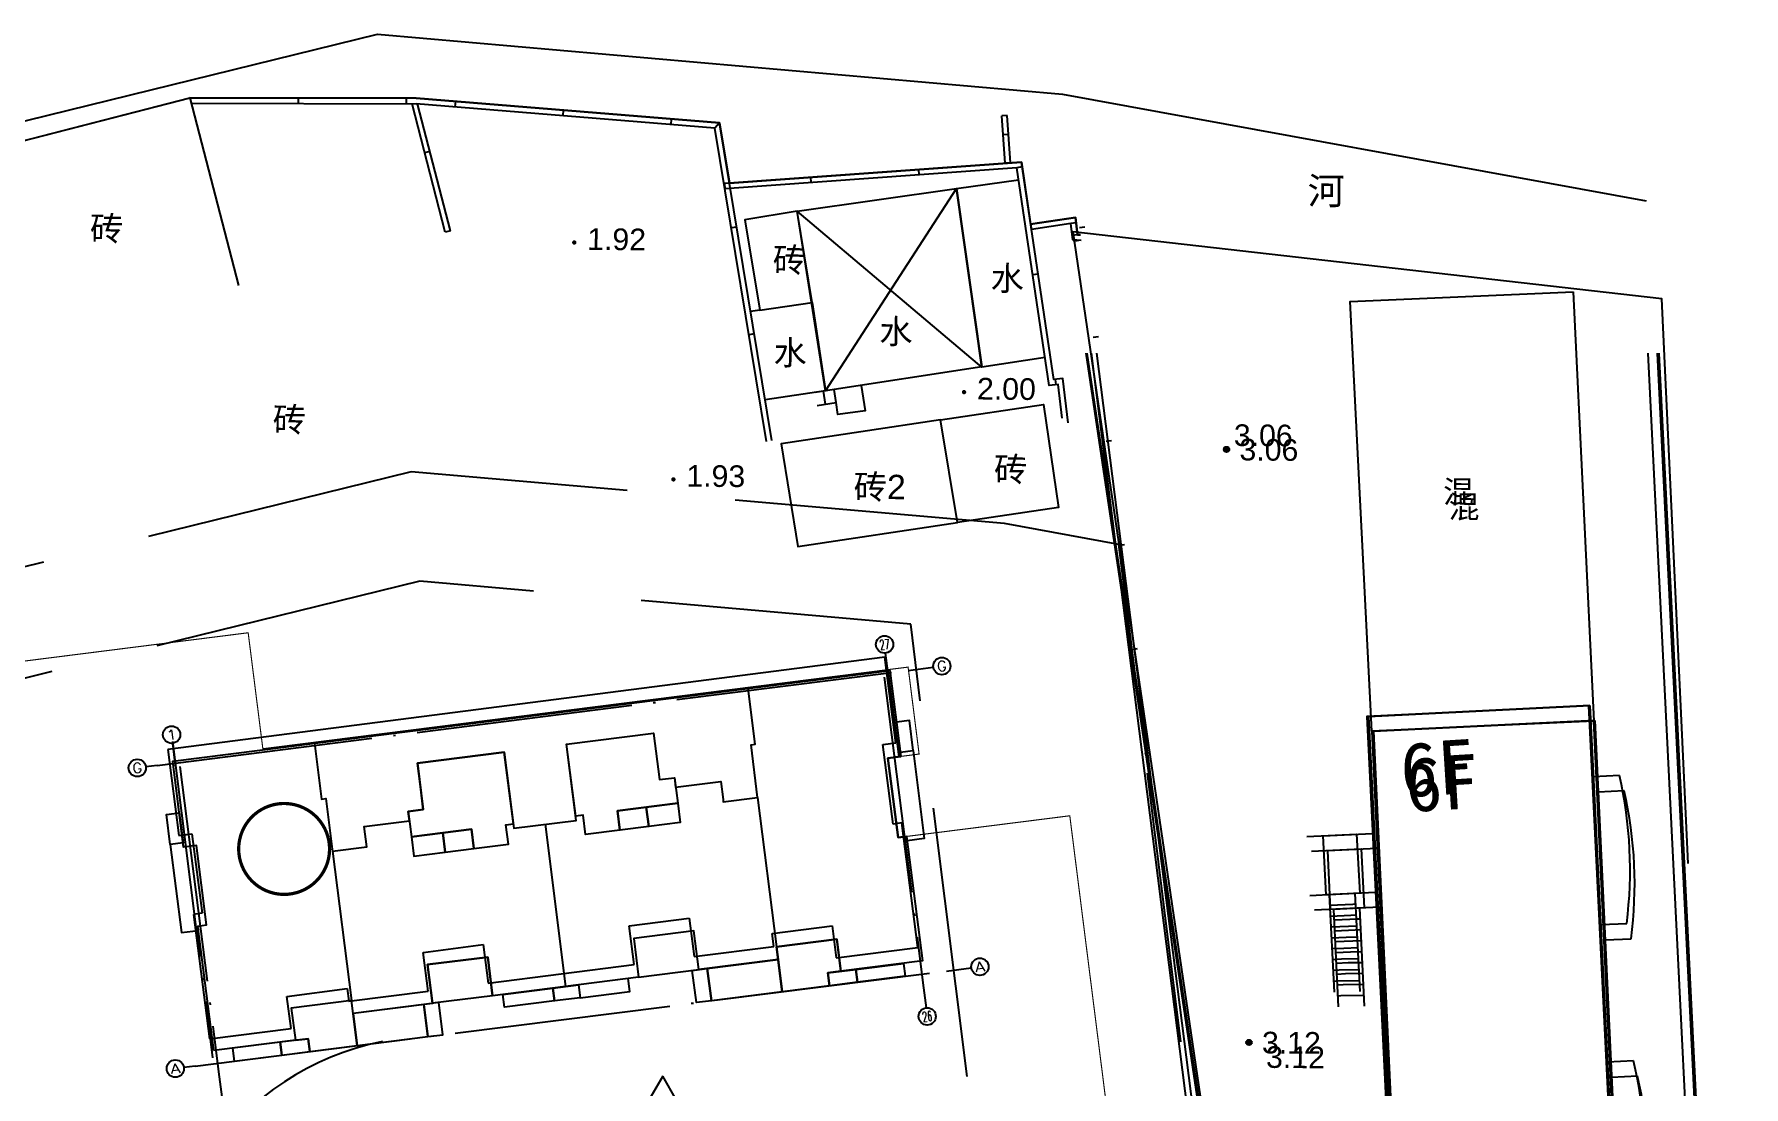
# Model space of a CAD drawing. Header units: millimetres. Extents: x 2463 to 59352, y -11079 to 11941.
# Drawn here: x 6404.1 to 6483.1, y 1821.6 to 1870.2 of the extents above; entities that cross this region are included whole.
import ezdxf
from ezdxf.enums import TextEntityAlignment as Align

# ---------------------------------------------------------------- set-up
doc = ezdxf.new("R2010")
doc.units = ezdxf.units.MM
doc.header["$LTSCALE"] = 10
for name, pattern in [('ACAD_ISO02W100', [15, 12, -3]), ('DASH', [0.35, 0.25, -0.1]), ('DOTE', [2.4200000000000004, 2, -0.2, 0.02, -0.2]), ('X5', [3, 2, -1])]:
    doc.linetypes.add(name, pattern=pattern)
for name, color, linetype in [('1地形实测', 7, 'Continuous'), ('1：500地形', 8, 'Continuous'), ('AXIS', 3, 'Continuous'), ('AXIS_TEXT', 7, 'Continuous'), ('DIM_IDEN', 3, 'Continuous'), ('DOTE', 13, 'DOTE'), ('GH-水系', 5, 'Continuous'), ('RD-红线', 7, 'Continuous'), ('地下车库轮廓线', 5, 'Continuous'), ('垃圾桶', 6, 'Continuous'), ('工程', 7, 'Continuous'), ('消防道路', 30, 'Continuous'), ('用地', 7, 'Continuous'), ('红线层', 1, 'Continuous')]:
    doc.layers.add(name, color=color, linetype=linetype)
doc.styles.add('_TCH_AXIS', font='COMPLEX', dxfattribs={"bigfont": 'GBCBIG'})
doc.styles.add('ckstyle', font='monotxt.shx')
doc.styles.add('COMPLEX', font='COMPLEX')
doc.styles.get("Standard").update_dxf_attribs({"font": 'arial.ttf'})
doc.linetypes.add('10421', pattern='A,2,[150,AAA.SHX,S=1,R=0,X=0,Y=1],1e-11', length=2.00000000001)
doc.linetypes.add('10422', pattern='A,2,[150,AAA.SHX,S=1,R=0,X=0,Y=1],2,[177,AAA.SHX,S=1,R=0,X=0,Y=0.8],1e-09', length=4.000000001)

# ---------------------------------------------------------------- blocks, each defined once
blk = doc.blocks.new('720100000')
at = {"const_width": 0.2}
blk.add_lwpolyline([(-0.1, 0, 1), (0.1, 0, 1)], format="xyb", close=True, dxfattribs=at)
blk = doc.blocks.new('_AXISO')
blk.add_circle((0, 0), 0.5)
at = {"layer": 'AXIS_TEXT', "style": 'COMPLEX', "width": 1.041666666666667}
blk.add_attdef('A', text='', height=0.56, dxfattribs=at).set_placement((-0.25, -0.28), (0.25, -0.28), align=Align.FIT)

msp = doc.modelspace()

# ---------------------------------------------------------------- linework, layer by layer
at = {"color": 251, "linetype": 'DASH', "ltscale": 5}
for p, q in [((6421.530016464445, 1850.014398514648), (6340.796808493296, 1830.162254575995)), ((6421.530077615143, 1850.013982076087), (6340.796869643937, 1830.161838137899)), ((6448.94642130731, 1847.621544766595), (6421.530016464445, 1850.014398514648)), ((6448.946482458008, 1847.621128328499), (6421.530077615143, 1850.013982076087)), ((6454.225425732469, 1846.654102019855), (6448.94642130731, 1847.621544766595)), ((6454.225486883051, 1846.653685581759), (6448.946482458008, 1847.621128328499)), ((6459.256667307085, 1806.321814744622), (6454.225425732469, 1846.654102019855)), ((6421.920077286692, 1844.960936185327), (6345.326215368843, 1826.12664956309)), ((6444.606136414719, 1842.980938237049), (6421.920077286692, 1844.960936185327)), ((6449.380067266497, 1804.711278178618), (6444.606136414719, 1842.980938237049))]:
    msp.add_line(p, q, dxfattribs=at)
at = {"layer": '1地形实测', "color": 251, "linetype": 'Continuous', "flags": 128}
for points in [[(6452.401755352128, 1861.292446752899), (6452.649189710357, 1861.328171143197)], [(6453.033215742415, 1856.228684206382), (6453.280650100585, 1856.26440859668)], [(6453.632430263826, 1851.423506003228), (6453.87986461961, 1851.459229439852)], [(6454.231644900779, 1846.618326369562), (6454.47907925895, 1846.65405075986)], [(6454.830859420968, 1841.813147690502), (6455.078293779139, 1841.8488720808)], [(6455.430073941157, 1837.00796901051), (6455.677508299328, 1837.043693400808)], [(6463.127323672032, 1832.489771034923), (6465.416311096838, 1832.600601903052), (6465.558259185376, 1829.871122644638), (6463.259504820135, 1829.759818735887)], [(6466.286840249, 1829.899176064768), (6464.004043028139, 1829.79148109479), (6463.871861880036, 1832.521433393826), (6466.158042744066, 1832.629287938942)], [(6465.354941931817, 1829.861278088652), (6464.156346235688, 1829.803243323118)], [(6465.354941931817, 1829.861278088652), (6464.156346235688, 1829.803243323118)], [(6464.374546572772, 1825.29673981702), (6464.156346235688, 1829.803243323118)], [(6465.566846548669, 1825.323833059874), (6465.354941931817, 1829.861278088652)], [(6465.246009007767, 1829.354107010999), (6464.180589947415, 1829.302519971394)], [(6465.137076083718, 1828.846935933345), (6464.204834676204, 1828.801798047853)], [(6465.402031607317, 1828.852956600842), (6465.137076083718, 1828.846935933345)], [(6465.378486768956, 1829.357117106561), (6465.246009007767, 1829.354107010999)], [(6465.028143162113, 1828.3397658089), (6464.22907934405, 1828.30107564794)], [(6464.919210238064, 1827.832594731246), (6464.253324069055, 1827.800352293421)], [(6465.449121344807, 1827.844636066706), (6464.919210238064, 1827.832594731246)], [(6465.425576506446, 1828.34879657196), (6465.028143162113, 1828.3397658089)], [(6464.810277312792, 1827.325423176755), (6464.277568736959, 1827.299629893043)], [(6465.472666181946, 1827.340475084149), (6464.810277312792, 1827.325423176755)], [(6464.701344329196, 1826.818252099101), (6464.301812451131, 1826.798907495458)], [(6464.592412418426, 1826.311081019119), (6464.326057177417, 1826.298184617777)], [(6465.519756873169, 1826.332154547685), (6464.592412418426, 1826.311081019119)], [(6465.496212033586, 1826.836314576101), (6464.701344329196, 1826.818252099101)], [(6464.483479496821, 1825.80391089514), (6464.350301845321, 1825.797462217399)], [(6465.54330171153, 1825.827994041965), (6464.483479496821, 1825.80391089514)]]:
    msp.add_lwpolyline(points, dxfattribs=at)
for points in [[(6475.217479164394, 1858.326489727368), (6476.161234381349, 1838.499576011562), (6465.903278906628, 1838.02948753385), (6464.907793370106, 1857.884895950911)], [(6468.788531033004, 1776.871154339407), (6479.043515289757, 1777.344271750078), (6476.161234381349, 1838.499576011562), (6465.903278906628, 1838.02948753385)]]:
    msp.add_lwpolyline(points, close=True, dxfattribs=at)
at = {"layer": '1地形实测', "color": 8, "linetype": 'Continuous', "flags": 128}
for points in [[(6452.935863770692, 1855.48969294306), (6459.125670620679, 1806.863182001636), (6457.612634479914, 1806.65668465186)], [(6453.18841069771, 1855.48969294306), (6459.409744478968, 1806.649635231943), (6457.646440783139, 1806.408981249091)], [(6462.914073586611, 1833.162477487122), (6465.202770886974, 1833.279146313091), (6465.351680132941, 1830.550037660525), (6463.053217111361, 1830.432871149742)], [(6466.080187243266, 1830.579949342069), (6463.797672146031, 1830.466432339401), (6463.658528621339, 1833.196038677246), (6465.944426979027, 1833.309724012744)], [(6465.148388652162, 1830.539674749487), (6463.949944887749, 1830.478583249618)], [(6465.148388652162, 1830.539674749487), (6463.949944887749, 1830.478583249618)], [(6464.179638440111, 1825.972650894784), (6463.949944887749, 1830.478583249618)], [(6465.37186545777, 1826.002785132156), (6465.148388652162, 1830.539674749487)], [(6465.040749627138, 1830.032227433641), (6463.975465611178, 1829.977923437842)], [(6464.933110601882, 1829.524780116864), (6464.0009873416, 1829.477264619321)], [(6465.19804993921, 1829.53147661442), (6464.933110601882, 1829.524780116864)], [(6465.173219295773, 1830.035575681721), (6465.040749627138, 1830.032227433641)], [(6464.825471583785, 1829.017333800328), (6464.026509071906, 1828.976605800335)], [(6465.22288058969, 1829.027378546429), (6464.825471583785, 1829.017333800328)], [(6464.717832558761, 1828.509886484017), (6464.052030795285, 1828.475945981574)], [(6464.610193533563, 1828.002439166774), (6464.077552525707, 1827.975287162588)], [(6465.272541876797, 1828.019180410431), (6464.610193533563, 1828.002439166774)], [(6465.247711233185, 1828.523279478663), (6464.717832558761, 1828.509886484017)], [(6464.502554508539, 1827.494991850463), (6464.103073256063, 1827.474628350586)], [(6465.322204170721, 1827.010983267688), (6464.39491648329, 1826.987544527166)], [(6465.297373520241, 1827.515081336145), (6464.502554508539, 1827.494991850463)], [(6464.39491648329, 1826.987544527166), (6464.128594979325, 1826.973968532291)], [(6464.287277465251, 1826.48009821063), (6464.154116709689, 1826.473309713305)], [(6465.347034814275, 1826.506884199922), (6464.287277465251, 1826.48009821063)]]:
    msp.add_lwpolyline(points, dxfattribs=at)
msp.add_lwpolyline([(6468.71711938744, 1777.558481093851), (6478.970863546741, 1778.057752278057), (6475.932613704326, 1839.205506274831), (6465.675890608198, 1838.709256006759)], close=True, dxfattribs=at)
at = {"layer": '1地形实测', "color": 251, "linetype": 'Continuous'}
for radius in [0.1249999999999999, 0.1, 0.07499999999999993, 0.05, 0.025]:
    msp.add_circle((6459.196946246464, 1851.048845229094), radius, dxfattribs=at)
at = {"layer": '1地形实测', "color": 8, "linetype": 'Continuous'}
for radius in [0.125, 0.1, 0.075, 0.05, 0.025]:
    msp.add_circle((6460.235738973804, 1823.655238939804), radius, dxfattribs=at)
at = {"layer": '1：500地形', "color": 251, "linetype": 'Continuous'}
for p, q in [((6416.301538742062, 1867.280741044675), (6416.300888545085, 1867.030741890316)), ((6421.301521831747, 1867.267736866959), (6421.30087163477, 1867.0177377126)), ((6423.568649986149, 1867.119370842707), (6423.548379464281, 1866.870193946996)), ((6428.552187062132, 1866.713959453051), (6428.531916540205, 1866.464782557339)), ((6433.535724139279, 1866.308548540232), (6433.515453617352, 1866.05937164452)), ((6435.776151508706, 1866.126289672107), (6435.561233795104, 1865.892947410122)), ((6449.058010305251, 1866.467605525051), (6448.808653414862, 1866.449685065896)), ((6449.120758818901, 1865.594474539981), (6448.871401929793, 1865.576554558129)), ((6422.390886135547, 1864.815892394987), (6422.148792066817, 1864.753518460207)), ((6449.214881651425, 1864.284779016749), (6448.965524761037, 1864.266858557594)), ((6436.00586982511, 1863.335498031118), (6436.023790164008, 1863.086140842997)), ((6439.974153685705, 1863.620683366787), (6439.992074024545, 1863.371326179133)), ((6444.961291604997, 1863.979089683276), (6444.979211945118, 1863.729732971527)), ((6449.754703417626, 1864.095854874589), (6449.507417653369, 1864.059115864691)), ((6423.337974604075, 1861.13991202077), (6423.095880536568, 1861.077538562362)), ((6436.568128136774, 1861.320551040471), (6436.321455306055, 1861.279899890424)), ((6450.147117023795, 1861.45454681607), (6450.183855795682, 1861.207260992733)), ((6452.253540396663, 1861.517309475579), (6452.005285376714, 1861.487823304609)), ((6452.319589392953, 1860.961216228437), (6452.07225524125, 1860.924804454558)), ((6452.359284294334, 1860.691581435391), (6452.111950141409, 1860.655169184209)), ((6450.489478201054, 1859.150138887931), (6450.242192377134, 1859.113399877568)), ((6437.381152387972, 1856.387094422133), (6437.134479557253, 1856.346443272085)), ((6451.282730817651, 1854.282127061282), (6451.315887759296, 1854.034335513954)), ((6441.06404119931, 1853.812350946833), (6440.19172998288, 1853.679489996639)), ((6440.283786997812, 1853.0787627179), (6441.156102950192, 1853.21244095767)), ((6440.661872535975, 1853.136702315771), (6440.569813473705, 1853.73707578553)), ((6441.156102950192, 1853.21244095767), (6441.06404119931, 1853.812350946833))]:
    msp.add_line(p, q, dxfattribs=at)
at = {"layer": '1：500地形', "color": 251, "linetype": 'X5'}
for p, q in [((6440.672417216034, 1853.752252421231), (6446.715610549292, 1863.094032503554)), ((6447.888227720718, 1854.844520000164), (6439.363383591439, 1862.048958490957))]:
    msp.add_line(p, q, dxfattribs=at)
at = {"layer": '1：500地形', "color": 251, "linetype": '10422', "flags": 128}
for points in [[(6320.020451057733, 1829.735854369943), (6322.886944600936, 1830.219708721508), (6321.606560334536, 1837.805079444666), (6323.766766832532, 1838.052851891034), (6323.231819053677, 1842.716805951559), (6326.192547351735, 1843.05639654806), (6325.561876766589, 1845.537605045718), (6340.944895846102, 1849.171026582253), (6341.351558656579, 1847.623863535822), (6401.484284697772, 1864.759520148282), (6411.312948624925, 1867.29371576326), (6421.759493821972, 1867.266545500961), (6435.776151508706, 1866.126289672107), (6436.233374260572, 1863.35184802197), (6449.721229130666, 1864.321168110129), (6450.147117023795, 1861.45454681607), (6452.22434047828, 1861.763155779225), (6452.319589392953, 1860.961216228437), (6452.44397982312, 1860.953843091504)], [(6442.317208297232, 1854.004661155754), (6442.498451939582, 1852.823607937788), (6441.240847967829, 1852.661606581771), (6441.156102950192, 1853.21244095767)]]:
    msp.add_lwpolyline(points, dxfattribs=at)
at = {"layer": '1：500地形', "color": 251, "linetype": 'Continuous', "flags": 128}
for points in [[(6401.484284697772, 1864.759520148282), (6411.301555652377, 1867.293745222856), (6413.542812909729, 1858.611394279991)], [(6421.759493821972, 1867.266545500961), (6411.301555652377, 1867.293745222856)], [(6411.366134114303, 1867.043576448114), (6421.758843625053, 1867.016546346602)], [(6423.095880536568, 1861.077538562362), (6421.56561060963, 1867.01704886498)], [(6435.561233795104, 1865.892947410122), (6421.757607885842, 1867.015873384085)], [(6435.776151508706, 1866.126289672107), (6421.759493821972, 1867.266545500961)], [(6423.337974604075, 1861.13991202077), (6421.825500687324, 1867.010350082424)], [(6437.947503869336, 1851.412987130583), (6435.561233795104, 1865.892947410122)], [(6438.194176640509, 1851.453638280631), (6435.776151508706, 1866.126289672107)], [(6448.965524761037, 1864.266858557594), (6448.808653414862, 1866.449685065896)], [(6449.214881651425, 1864.284779016749), (6449.058010305251, 1866.467605525051)], [(6451.884230403493, 1852.279054406454), (6451.639776864935, 1854.329903361742), (6451.214073454876, 1854.272939957567), (6449.721229130666, 1864.321168110129), (6436.00586982511, 1863.335498031118)], [(6451.607126440418, 1852.491596537997), (6451.421552388843, 1854.048474740592), (6451.002998669372, 1853.992467983981), (6449.507999521886, 1864.055199513567), (6436.023790164008, 1863.086140842997)], [(6452.44397982312, 1860.953843091504), (6452.319589392953, 1860.961216228437), (6452.22434047828, 1861.763155779225), (6450.147117023795, 1861.45454681607)], [(6452.475442572877, 1860.701539784559), (6452.096003539251, 1860.724029695039), (6452.00644740739, 1861.478039860149), (6450.183855795682, 1861.207260992733)]]:
    msp.add_lwpolyline(points, dxfattribs=at)
at = {"layer": '1：500地形', "color": 251, "linetype": '10421', "flags": 128}
for points in [[(6450.810688044034, 1855.286896774434), (6447.888227720718, 1854.844520000164), (6446.715610549292, 1863.094032503554), (6449.590094770452, 1863.50262246782)], [(6440.055138234255, 1857.830162338336), (6440.672417216034, 1853.752252421231), (6437.884905846704, 1853.330303040688)], [(6437.629744867883, 1857.486301657633), (6437.211367554761, 1857.417353995033)]]:
    msp.add_lwpolyline(points, dxfattribs=at)
at = {"layer": '1：500地形', "color": 251, "linetype": 'Continuous', "flags": 128}
for points in [[(6447.886131932466, 1854.859264029079), (6440.672417216034, 1853.752252421231), (6439.363383591439, 1862.048958490957), (6446.715610549292, 1863.094032503554)], [(6437.629744867883, 1857.486301657633), (6440.055138234255, 1857.830162338336), (6439.363383591439, 1862.048958490957), (6436.946585713858, 1861.652677203883)]]:
    msp.add_lwpolyline(points, close=True, dxfattribs=at)
at = {"layer": '1：500地形', "color": 8, "linetype": 'Continuous', "flags": 128}
msp.add_lwpolyline([(6445.988283290617, 1852.412337124237), (6450.736323671388, 1853.116134355199), (6451.440125606345, 1848.368062237167), (6446.763155746014, 1847.674799717852)], dxfattribs=at)
msp.add_lwpolyline([(6445.988283290617, 1852.412337124237), (6438.618340467658, 1851.302874287014), (6439.393212923054, 1846.565336880629), (6446.763155746014, 1847.674799717852)], close=True, dxfattribs=at)
at = {"layer": 'AXIS', "color": 251}
for p, q in [((6443.577150606872, 1840.59680452373), (6443.445161851969, 1841.640314988681)), ((6444.495226093657, 1840.842949407064), (6445.647878562771, 1840.988742596359)), ((6410.640162450467, 1836.430758748093), (6410.508173694283, 1837.474268735275)), ((6409.79440934575, 1836.453807848395), (6409.269585725009, 1836.387425211613)), ((6446.252022310016, 1826.953612801508), (6447.404674780353, 1827.09940646764)), ((6445.170351788374, 1826.411721621529), (6445.316855494837, 1825.253455280215)), ((6411.551205562051, 1822.564471243304), (6411.026381942591, 1822.498089082894)), ((6412.629621004833, 1822.295795983524), (6412.77612471246, 1821.137530119513))]:
    msp.add_line(p, q, dxfattribs=at)
at = {"layer": 'DIM_IDEN', "color": 251, "const_width": 0.15}
msp.add_lwpolyline([(6417.756087324846, 1832.573547678423, 1), (6413.556278723439, 1832.613644812145, 1)], format="xyb", close=True, dxfattribs=at)
at = {"layer": 'DOTE', "color": 251, "linetype": 'DOTE', "ltscale": 0.5}
for p, q in [((6409.794408094052, 1836.453807851654), (6444.495224840737, 1840.842948933487)), ((6443.38551173339, 1840.522763963212), (6445.170351788374, 1826.411721621529)), ((6443.54833024592, 1840.824484196846), (6444.051246660734, 1836.855396588688)), ((6410.498489312276, 1837.55083450338), (6412.345836154915, 1822.94560937293)), ((6410.844781010675, 1836.406838802044), (6412.629621004833, 1822.295795983524)), ((6411.551205562051, 1822.564471243304), (6446.252022250412, 1826.953612801508))]:
    msp.add_line(p, q, dxfattribs=at)
at = {"layer": 'GH-水系', "linetype": 'ByBlock'}
msp.add_lwpolyline([(6172.646256823531, 1750.843041143735), (6196.62599629941, 1774.554379264713), (6218.494688520821, 1788.7934122145), (6253.647636229553, 1803.671134831273), (6319.18291001997, 1818.686337838304), (6322.215140703282, 1842.620169900712), (6325.655896903396, 1847.034606049192), (6419.96955759157, 1870.22647550365), (6451.624628183055, 1867.464138377813), (6478.588594817762, 1862.522688052506)], dxfattribs=at)
at = {"layer": 'RD-红线'}
msp.add_lwpolyline([(6095.082381622373, 1810.522110730764), (6254.611505617593, 1687.606597387121), (6307.273520920748, 1645.061656200682), (6306.953446319067, 1645.320240211096), (6326.525127276518, 1638.235452398547), (6329.652781660059, 1638.605668412876), (6466.937623961801, 1654.855880542547), (6469.08364808545, 1655.109902375732), (6480.10959496032, 1667.180990781524), (6480.168760211413, 1669.341186630429), (6482.717422331423, 1762.395964802598, 0.01922816686001521), (6482.553167865351, 1777.233690449391), (6478.674665673376, 1855.48969294306)], format="xyb", dxfattribs=at)
at = {"layer": '地下车库轮廓线', "color": 251, "linetype": 'DASH', "ltscale": 5, "const_width": 0.05}
msp.add_lwpolyline([(6396.236718442438, 1840.332599720341), (6413.995411320388, 1842.578768255544), (6414.673019570679, 1837.221451256779), (6444.48567829581, 1840.993220740818), (6444.993898634131, 1836.975121375528), (6443.555549911138, 1836.791830186621), (6444.019827922662, 1833.121445590985), (6451.956231631602, 1834.125275987089), (6454.67915635303, 1812.596879061201), (6445.799944873057, 1811.473811610957), (6446.251680649382, 1807.902290953678, -0.4120115136069726), (6434.651617991711, 1792.827525521518), (6416.397056331307, 1790.518638371379), (6416.892708961766, 1786.599901782703), (6411.485786952866, 1785.916019345523), (6411.918700428361, 1782.493322003056), (6390.737185024629, 1779.812621329334)], format="xyb", dxfattribs=at)
at = {"layer": '垃圾桶', "color": 251, "elevation": 1.249999999999999}
msp.add_lwpolyline([(6433.1603858459, 1822.099628259783), (6432.508652239952, 1820.995277428423), (6433.790915150168, 1820.983034884912)], close=True, dxfattribs=at)
at = {"layer": '工程', "linetype": 'ACAD_ISO02W100', "ltscale": 0.3}
msp.add_lwpolyline([(6477.973616846577, 1799.094917706569), (6467.746173678346, 1798.587959874776), (6465.756958591317, 1838.718689039704), (6475.984401447089, 1839.225646856596), (6477.973616846344, 1799.094917706569)], dxfattribs=at)
msp.add_lwpolyline([(6467.746173990456, 1798.587959890143), (6479.172145343649, 1799.15432682762, 0.1508567703236099), (6478.996888436815, 1802.689985891227), (6477.798359940674, 1802.63057676971), (6477.646866682075, 1805.686824436654), (6478.845378945787, 1805.746232753043, 0.150856770359138), (6478.670138271382, 1809.281892621779), (6477.471609775415, 1809.222483501193), (6477.139911992215, 1815.914204217383), (6478.338440488415, 1815.9736133389, 0.0922224279929967), (6477.99980221523, 1822.80535254011), (6476.801273718973, 1822.745943419059), (6476.486414804154, 1829.097954285686), (6477.684943300354, 1829.157363406737, 0.0896166787410829), (6477.346298742779, 1835.989229389821), (6476.14777024658, 1835.929820269235), (6475.984401447438, 1839.225646856596), (6465.756958591317, 1838.718689039704), (6467.746174011701, 1798.587959461734)], format="xyb", dxfattribs=at)
at = {"layer": '工程', "color": 251, "linetype": 'ACAD_ISO02W100', "ltscale": 0.3}
msp.add_lwpolyline([(6478.099927711099, 1798.383912342024), (6467.871224757897, 1797.903041286749), (6465.984370715365, 1838.038713533786), (6476.213073309716, 1838.519584113155), (6478.099927711099, 1798.383912342024)], dxfattribs=at)
msp.add_lwpolyline([(6467.871225115525, 1797.903041285817), (6479.298603813544, 1798.440264135954, 0.1508567703236099), (6479.132365295462, 1801.976358925813), (6477.933689132247, 1801.920006655511), (6477.789991414904, 1804.976630909257), (6478.988651303664, 1805.032982267794, 0.150856770359138), (6478.822428999267, 1808.569077492581), (6477.623752895657, 1808.512725222279), (6477.309123592191, 1815.2052701962), (6478.507799755464, 1815.261622466502, 0.0922224279929967), (6478.186587097969, 1822.094202917424), (6476.987910995582, 1822.03785112396), (6476.689254055704, 1828.390644378849), (6477.887930217696, 1828.446996172313, 0.0896166787410829), (6477.566711630936, 1835.279703955055), (6476.368035467722, 1835.223351684754), (6476.213073309716, 1838.519584113155), (6465.984370715365, 1838.038713533786), (6467.871225114302, 1797.90304080898)], format="xyb", dxfattribs=at)
at = {"layer": '消防道路', "color": 7, "linetype": 'ACAD_ISO02W100'}
msp.add_lwpolyline([(6410.281154344239, 1837.182215422281), (6410.793416228642, 1833.214362252858), (6411.388477192291, 1833.291186264605), (6411.862184423228, 1829.621973602922), (6411.46574271421, 1829.570791710057), (6412.20831950303, 1823.81897734467), (6415.976777119069, 1824.305500227381), (6415.786405370252, 1825.780069834907), (6418.561697906671, 1826.151326058322), (6418.63854904895, 1825.556155203731), (6422.306112317981, 1826.030102191848), (6422.077521660629, 1827.815757484996), (6424.854473222427, 1828.174270359688), (6425.085016911182, 1826.388536288758), (6431.829075217453, 1827.259214686585), (6431.598531528756, 1829.044948753324), (6434.375469921188, 1829.403457882703), (6434.605971330982, 1827.618051323463), (6438.275559271076, 1828.091469174606), (6438.198728262012, 1828.68652627932), (6440.975682908584, 1829.045042354503), (6441.168037616912, 1827.55776841648), (6444.93646927798, 1828.043943578732), (6444.193850463811, 1833.796089752466), (6443.79820228732, 1833.744149151147), (6443.323433658896, 1837.414086069801), (6443.919274295187, 1837.490972193778), (6443.406236312616, 1841.458764041663)], close=True, dxfattribs=at)
at = {"layer": '消防道路', "color": 251, "linetype": 'DASH', "ltscale": 10}
msp.add_lwpolyline([(6410.038090378601, 1808.348905836587), (6409.912704938588, 1809.341332180315, -0.3920785838098819), (6420.204075642776, 1823.706928097998, -0.3920785838098819)], format="xyb", dxfattribs=at)
at = {"layer": '用地', "color": 251, "linetype": 'ByBlock'}
msp.add_lwpolyline([(6480.527573692003, 1831.925368396454), (6479.302005446489, 1857.998994318657), (6452.099389842335, 1861.103255089727), (6460.668238153945, 1802.87835345313), (6452.157049399191, 1801.832325171103), (6456.675394489694, 1772.131748352554), (6479.987248331921, 1775.331665732321)], dxfattribs=at)
at = {"layer": '用地', "color": 7, "linetype": 'ACAD_ISO02W100', "lineweight": -3, "extrusion": (-0.02249646185367215, 0.003258727077910039, 0.9997416115686583), "elevation": -133.7636578708439}
msp.add_lwpolyline([(-2761.374366878417, 6118.579677540129), (-2711.090126142283, 6133.72352509095), (-2708.813646905269, 6125.45598914756), (-2680.089965302122, 6134.258818937281), (-2687.551759335176, 6159.935221513494, 0.000999081182281154), (-2688.310929628354, 6159.788133412825), (-2765.162674949247, 6144.738834914291)], format="xyb", dxfattribs=at)
at = {"layer": '用地', "color": 7, "linetype": 'ACAD_ISO02W100', "lineweight": -3}
msp.add_lwpolyline([(6452.750494418988, 1855.48969294306), (6460.530520790986, 1803.54488420941), (6452.02202768493, 1802.477151395642), (6456.616110188219, 1772.788195484673), (6483.097012956832, 1776.491951417067, 0.0009990811822812), (6483.060278642604, 1777.264366482739), (6479.183383500525, 1855.48969294306)], format="xyb", dxfattribs=at)
at = {"layer": '红线层', "color": 251, "linetype": 'ByBlock'}
for p, q in [((6437.534742332851, 1834.976640154962), (6438.407477925213, 1828.078121597302)), ((6427.713595855372, 1833.730800971278), (6428.661071250071, 1826.240322724805)), ((6417.891699294707, 1832.488390290533), (6418.764039963573, 1825.593013690674))]:
    msp.add_line(p, q, dxfattribs=at)
for points in [[(6412.404733492674, 1823.276877176837), (6411.676829269943, 1829.030566742067), (6412.073400234543, 1829.080737091024), (6411.60905290759, 1832.751146661472), (6411.013797989146, 1832.675839954876), (6410.511657842932, 1836.644987068028), (6443.647539497733, 1840.837035076116), (6444.150455854166, 1836.867947944795), (6443.554429159414, 1836.792544050963), (6444.018770864206, 1833.122173119225), (6444.415607276578, 1833.172377114073), (6445.143552662195, 1827.418355562148), (6441.373600721856, 1826.941416434367), (6441.185335563294, 1828.429553368484), (6438.407479117306, 1828.078121594042), (6438.482785534086, 1827.482869775855), (6434.812072231349, 1827.018366533221), (6434.586054905523, 1828.80480364373), (6431.808211404803, 1828.45337612683), (6432.034199776857, 1826.667059731093), (6425.287942722121, 1825.813585241214), (6425.061954350125, 1827.599901636951), (6422.284097434693, 1827.248472724465), (6422.508188957903, 1825.461793591157), (6418.839372969729, 1824.997648793162), (6418.764052662971, 1825.593015088589), (6415.986196641667, 1825.241586173774), (6416.174462105586, 1823.753452099749)], [(6417.059453339871, 1837.473352281731), (6417.385395733962, 1834.893886612152), (6417.58419981212, 1834.919007877708), (6417.879148296286, 1832.587599483208), (6417.891699294707, 1832.488390290533), (6419.479060447398, 1832.689208614529), (6419.359825485009, 1833.631695944239), (6421.443219365117, 1833.89526822174), (6421.388802358912, 1834.325404952635), (6422.083266946285, 1834.413262537104), (6421.94946025868, 1835.470932183676), (6421.811356801105, 1836.562565291189), (6425.829330652168, 1837.070882812031), (6426.275203525469, 1833.548994294257), (6429.151988125554, 1833.912607648299), (6428.706397833857, 1837.434863077366), (6432.724371624035, 1837.943180121836), (6432.996281769216, 1835.793877367751), (6433.690746355367, 1835.881734475848), (6433.745163360467, 1835.451597268117), (6435.828557240633, 1835.715169545152), (6435.934843597615, 1834.875032896065), (6435.947394654477, 1834.775823227019), (6437.534742332851, 1834.976640154962), (6437.227730089189, 1837.40415702982), (6437.426077083832, 1837.429242283461), (6437.09975162885, 1840.008669366018)], [(6444.124535352779, 1837.066638813709), (6444.720316825524, 1837.142016638891), (6444.544602251875, 1838.530945811775), (6443.948820779247, 1838.455567987059)], [(6432.724371624035, 1837.943180121836), (6432.996281769216, 1835.793877367751), (6433.690746355367, 1835.881734475848), (6433.839296206688, 1834.70752832329), (6431.061435598329, 1834.355962091015), (6431.174377943886, 1833.463213393354), (6429.587049465599, 1833.262399276608), (6429.474090063219, 1834.15528248705), (6429.126872735129, 1834.111355563515), (6428.706397833857, 1837.434863077366)], [(6421.811356801105, 1836.562565291189), (6422.083266946285, 1834.413262537104), (6421.388802358912, 1834.325404952635), (6421.53735215057, 1833.151198800077), (6424.315246812914, 1833.502496007253), (6424.428189218075, 1832.609747310058), (6426.015517638038, 1832.810561903176), (6425.902558294098, 1833.703444636316), (6426.249775622129, 1833.747371560317), (6425.829330652168, 1837.070882812031)], [(6444.124535352779, 1837.066638813709), (6444.720316825524, 1837.142016638891), (6445.234909608584, 1833.074438787886), (6444.44070945235, 1832.973958728258), (6444.415607395787, 1833.172377113608), (6444.018770327764, 1833.122173120622), (6443.554421091018, 1836.792581742518), (6444.149679466473, 1836.867888439801)], [(6410.988653875569, 1832.874590328784), (6410.393930914493, 1832.79934661964), (6410.218216340903, 1834.188275792991), (6410.812939301979, 1834.263519501668)], [(6431.061418541563, 1834.356096603797), (6432.390827052093, 1834.524280947056), (6432.503786455696, 1833.631398213451), (6431.174377943886, 1833.463213393354)], [(6432.390827052093, 1834.524280947056), (6433.8393096214, 1834.707529719342), (6433.952269025003, 1833.814646985737), (6432.503786455696, 1833.631398213451)], [(6422.985821363547, 1833.334445699938), (6421.537338734635, 1833.151196927653), (6421.650298138238, 1832.258314194047), (6423.098780707545, 1832.441562966333)], [(6424.315229815695, 1833.502630520035), (6422.985821363547, 1833.334445699938), (6423.098780707545, 1832.441562966333), (6424.428189218075, 1832.609747310058)], [(6410.988653875569, 1832.874590328784), (6410.393930914493, 1832.79934661964), (6410.908523696389, 1828.731768291798), (6411.701665282746, 1828.832114712224), (6411.676563166578, 1829.030533097573), (6412.073400234543, 1829.080737091024), (6411.609056364601, 1832.751146652625), (6411.013797989146, 1832.675839954876)], [(6432.034199776857, 1826.667059731093), (6434.812043277578, 1827.018487247993), (6434.586054905523, 1828.80480364373), (6431.808211404803, 1828.45337612683)], [(6441.185332932075, 1828.429550037608), (6441.373893283338, 1826.941793334559), (6440.778303039815, 1826.866445056052), (6440.853609736108, 1826.271186084376), (6438.671009227955, 1825.995063398388), (6438.407479952994, 1828.078122068551)], [(6425.287942722121, 1825.813585241214), (6422.510099221401, 1825.462157724314), (6422.284110849463, 1827.248474120051), (6425.061954350125, 1827.599901636951)], [(6434.514334095382, 1826.981154779793), (6435.208899505933, 1827.069024502189), (6435.397165138829, 1825.580886613001), (6434.702599727056, 1825.493016413768)], [(6435.208899505933, 1827.069024502189), (6438.482743595001, 1827.483201286645), (6438.671009227955, 1825.995063398388), (6435.397165138829, 1825.580886613001)], [(6442.143330193097, 1826.434349419438), (6440.853609736108, 1826.271186084376), (6440.778303039815, 1826.866445056052), (6442.068023437199, 1827.029608391114)], [(6442.068065844449, 1827.029273541068), (6444.27051022972, 1827.307906492968), (6444.345774579591, 1826.712982849107), (6442.143330193097, 1826.434349419438)], [(6428.065816094489, 1826.165016495512), (6429.256326942095, 1826.315628952701), (6429.331592050819, 1825.720699107629), (6428.141081203214, 1825.570086650439)], [(6431.557980520798, 1826.606813261174), (6429.256326405653, 1826.315628954098), (6429.331591454773, 1825.720699109026), (6431.633245629522, 1826.011883415636)], [(6415.986199563516, 1825.24158664316), (6416.174084668777, 1823.753744424675), (6416.769674913523, 1823.829093179555), (6416.844981609816, 1823.233834207878), (6419.027582177574, 1823.509956894331), (6418.764052424553, 1825.593015089054)], [(6422.807726045578, 1825.500141767208), (6422.113160633746, 1825.412271568441), (6422.301426266642, 1823.924133679719), (6422.995991677251, 1824.012003401183)], [(6425.764161979345, 1825.87383218797), (6428.065816094489, 1826.165016495512), (6428.141081203214, 1825.570086650439), (6425.839427028406, 1825.278902343363)], [(6422.113160633746, 1825.412271568441), (6418.83931654462, 1824.998094783519), (6419.027582177574, 1823.509956894331), (6422.301426266642, 1823.924133679719)], [(6415.479996862561, 1823.665594517142), (6413.27755247729, 1823.386961564776), (6413.352816825938, 1822.792037443613), (6415.55526121121, 1823.070670395979)], [(6415.55526121121, 1823.070670395979), (6416.844981609816, 1823.233834207878), (6416.769674913523, 1823.829093179555), (6415.479954514916, 1823.665929367189)]]:
    msp.add_lwpolyline(points, close=True, dxfattribs=at)

# ---------------------------------------------------------------- block references
at = {"layer": '1：500地形', "color": 251, "linetype": 'Continuous', "xscale": 0.4999999999999997, "yscale": 0.4999999999999997, "zscale": 0.4999999999999997, "rotation": 359.4529881682059}
for p in [(6429.061130952063, 1860.605248828773, 1.919999999999998), (6447.070969901253, 1853.693993341532, 1.999999999999999)]:
    msp.add_blockref('720100000', p, dxfattribs=at)
at = {"layer": '1：500地形', "color": 8, "linetype": 'Continuous', "xscale": 0.5000000000005034, "yscale": 0.5000000000005034, "zscale": 0.5000000000005034, "rotation": 359.5991228145418}
msp.add_blockref('720100000', (6433.642049535383, 1849.663250836433, 1.929999999999999), dxfattribs=at)
at = {"layer": 'AXIS', "color": 251}
ref = msp.add_blockref('_AXISO', (6443.397800866604, 1842.037511572596), dxfattribs=dict(at, xscale=0.8000000000000002, yscale=0.8000000000000002, zscale=0.8000000000000002, rotation=7.208795447878871))
ref.add_attrib('A', '27', dxfattribs={"layer": 'AXIS_TEXT', "height": 0.4525483399593905, "rotation": 7.208802121936789, "style": '_TCH_AXIS', "width": 0.6176470538997223}).set_placement((6443.201709427727, 1841.784631753695), (6443.650680566412, 1841.841420074348), align=Align.FIT)
ref = msp.add_blockref('_AXISO', (6446.044716738603, 1841.038937049807), dxfattribs=dict(at, xscale=0.8000000000000002, yscale=0.8000000000000002, zscale=0.8000000000000002, rotation=7.208795447878871))
ref.add_attrib('A', 'G', dxfattribs={"layer": 'AXIS_TEXT', "height": 0.4525483399593905, "rotation": 7.20880218042674, "style": '_TCH_AXIS', "width": 1.166666657516784}).set_placement((6445.848625299726, 1840.78605723044), (6446.297596438411, 1840.842845551559), align=Align.FIT)
ref = msp.add_blockref('_AXISO', (6410.457979479195, 1837.871106910874), dxfattribs=dict(at, xscale=0.8000000000000002, yscale=0.8000000000000002, zscale=0.8000000000000002, rotation=7.208795447878871))
ref.add_attrib('A', '1', dxfattribs={"layer": 'AXIS_TEXT', "height": 0.4525483399593905, "rotation": 7.208802179501974, "style": '_TCH_AXIS', "width": 2.333333315331314}).set_placement((6410.261888040261, 1837.618227091507), (6410.710859179004, 1837.675015412626), align=Align.FIT)
ref = msp.add_blockref('_AXISO', (6408.872747550458, 1836.337231235002), dxfattribs=dict(at, xscale=0.8000000000000002, yscale=0.8000000000000002, zscale=0.8000000000000002, rotation=7.208795447878871))
ref.add_attrib('A', 'G', dxfattribs={"layer": 'AXIS_TEXT', "height": 0.4525483399593905, "rotation": 7.208802121936789, "style": '_TCH_AXIS', "width": 1.166666657366142}).set_placement((6408.676656111582, 1836.084351416101), (6409.125627250267, 1836.141139736754), align=Align.FIT)
ref = msp.add_blockref('_AXISO', (6447.801512954962, 1827.149600444251), dxfattribs=dict(at, xscale=0.8000000000000002, yscale=0.8000000000000002, zscale=0.8000000000000002, rotation=7.208795447878871))
ref.add_attrib('A', 'A', dxfattribs={"layer": 'AXIS_TEXT', "height": 0.4525483399593905, "rotation": 7.208802121012024, "style": '_TCH_AXIS', "width": 1.166666657515015}).set_placement((6447.605421516027, 1826.896720625349), (6448.054392654771, 1826.953508946002), align=Align.FIT)
ref = msp.add_blockref('_AXISO', (6445.367049709925, 1824.856617105082), dxfattribs=dict(at, xscale=0.8000000000000002, yscale=0.8000000000000002, zscale=0.8000000000000002, rotation=7.208795447878871))
ref.add_attrib('A', '26', dxfattribs={"layer": 'AXIS_TEXT', "height": 0.4525483399593905, "rotation": 7.208802121012024, "style": '_TCH_AXIS', "width": 0.617647053978537}).set_placement((6445.17095827099, 1824.603737286181), (6445.619929409733, 1824.660525606834), align=Align.FIT)
ref = msp.add_blockref('_AXISO', (6410.62954376676, 1822.447894629911), dxfattribs=dict(at, xscale=0.8000000000000002, yscale=0.8000000000000002, zscale=0.8000000000000002, rotation=7.208795447878871))
ref.add_attrib('A', 'A', dxfattribs={"layer": 'AXIS_TEXT', "height": 0.4525483399593905, "rotation": 7.208802179501974, "style": '_TCH_AXIS', "width": 1.166666657665657}).set_placement((6410.433452327825, 1822.195014810544), (6410.882423466568, 1822.251803131663), align=Align.FIT)

# ---------------------------------------------------------------- texts
at = {"layer": '1地形实测', "color": 251}
for s, height, p in [('河', 1.249999999999999, (6463.800523154701, 1862.99311188411)), ('混', 1.05, (6470.171970233469, 1848.401604901888))]:
    msp.add_text(s, height=height, rotation=359.4529597704604, dxfattribs=at).set_placement(p, align=Align.MIDDLE_CENTER)
at = {"layer": '1地形实测', "color": 8}
for s, p in [('3.06', (6459.539857122612, 1852.207256573607)), ('3.12', (6460.839222572833, 1824.151028760132))]:
    msp.add_text(s, height=1, rotation=359.5991228145418, dxfattribs=at).set_placement(p, align=Align.TOP_LEFT)
at = {"layer": '1地形实测', "color": 251}
for s, p in [('3.06', (6459.801692434152, 1851.543094133382)), ('3.12', (6461.029495443714, 1823.483643607125))]:
    msp.add_text(s, height=0.9999999999999994, rotation=359.4529597704604, dxfattribs=at).set_placement(p, align=Align.TOP_LEFT)
at = {"layer": '1地形实测', "color": 8}
msp.add_text('混', height=1.05, rotation=359.5991228145418, dxfattribs=at).set_placement((6469.918113623253, 1849.092227134277), align=Align.MIDDLE_CENTER)
at = {"layer": '1：500地形', "color": 251, "linetype": 'Continuous'}
for s, height, p in [('砖', 1.125, (6406.687218423731, 1861.258369185851)), ('1.92', 0.9999999999999994, (6429.660310926878, 1860.767142164876)), ('砖', 1.125, (6438.234254221754, 1859.808281741925)), ('水', 1.125, (6448.301442244761, 1858.960702375864)), ('水', 1.125, (6443.157169554763, 1856.502042180748)), ('水', 1.125, (6438.270614652867, 1855.522556996793)), ('2.00', 0.9999999999999994, (6447.670149877291, 1853.855887154472)), ('砖', 1.125, (6415.132295349178, 1852.437104266492))]:
    msp.add_text(s, height=height, rotation=359.4529597704604, dxfattribs=at).set_placement(p, align=Align.MIDDLE_LEFT)
at = {"layer": '1：500地形', "color": 8, "linetype": 'Continuous'}
for s, height, p in [('砖', 1.125, (6448.456476588415, 1850.136562011559)), ('1.93', 1, (6434.240814638064, 1849.826672237721)), ('砖2', 1.125, (6441.972582130724, 1849.325688183197))]:
    msp.add_text(s, height=height, rotation=359.5991228145418, dxfattribs=at).set_placement(p, align=Align.MIDDLE_LEFT)
at = {"layer": '工程', "insert": (6467.152609997751, 1837.469520576187), "char_height": 0.35, "width": 4.709862805869896, "attachment_point": 1, "rotation": 3.587446735924448, "style": 'ckstyle'}
msp.add_mtext('{\\fSimSun|b0|i0|c134|p2;\\H7.143x;6F}', dxfattribs=at)
at = {"layer": '工程', "color": 251, "insert": (6467.376831565083, 1836.785989483707), "char_height": 0.35, "width": 4.709862805869896, "attachment_point": 1, "rotation": 3.4413120896015608, "style": 'ckstyle'}
msp.add_mtext('{\\fSimSun|b0|i0|c134|p2;\\H7.143x;6F}', dxfattribs=at)

doc.saveas('drawing.dxf')
